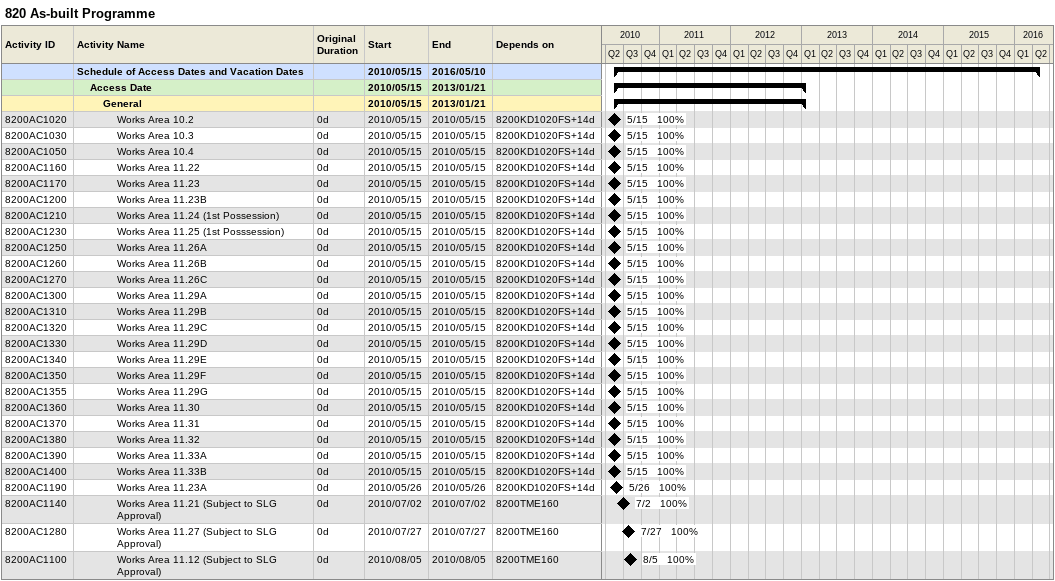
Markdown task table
820 As-built Programme

| ID | Level | Task | Original duration | Start | Finish | Predecessors | % complete |
|---|---|---|---|---|---|---|---|
|  | 1 | **Schedule of Access Dates and Vacation Dates** |  | 2010-05-15 | 2016-05-10 |  |  |
|  | 2 | **Access Date** |  | 2010-05-15 | 2013-01-21 |  |  |
|  | 3 | **General** |  | 2010-05-15 | 2013-01-21 |  |  |
| 8200AC1020 | 4 | Works Area 10.2 | 0d | 2010-05-15 | 2010-05-15 | 8200KD1020FS+14d | 100 |
| 8200AC1030 | 4 | Works Area 10.3 | 0d | 2010-05-15 | 2010-05-15 | 8200KD1020FS+14d | 100 |
| 8200AC1050 | 4 | Works Area 10.4 | 0d | 2010-05-15 | 2010-05-15 | 8200KD1020FS+14d | 100 |
| 8200AC1160 | 4 | Works Area 11.22 | 0d | 2010-05-15 | 2010-05-15 | 8200KD1020FS+14d | 100 |
| 8200AC1170 | 4 | Works Area 11.23 | 0d | 2010-05-15 | 2010-05-15 | 8200KD1020FS+14d | 100 |
| 8200AC1200 | 4 | Works Area 11.23B | 0d | 2010-05-15 | 2010-05-15 | 8200KD1020FS+14d | 100 |
| 8200AC1210 | 4 | Works Area 11.24 (1st Possession) | 0d | 2010-05-15 | 2010-05-15 | 8200KD1020FS+14d | 100 |
| 8200AC1230 | 4 | Works Area 11.25 (1st Posssession) | 0d | 2010-05-15 | 2010-05-15 | 8200KD1020FS+14d | 100 |
| 8200AC1250 | 4 | Works Area 11.26A | 0d | 2010-05-15 | 2010-05-15 | 8200KD1020FS+14d | 100 |
| 8200AC1260 | 4 | Works Area 11.26B | 0d | 2010-05-15 | 2010-05-15 | 8200KD1020FS+14d | 100 |
| 8200AC1270 | 4 | Works Area 11.26C | 0d | 2010-05-15 | 2010-05-15 | 8200KD1020FS+14d | 100 |
| 8200AC1300 | 4 | Works Area 11.29A | 0d | 2010-05-15 | 2010-05-15 | 8200KD1020FS+14d | 100 |
| 8200AC1310 | 4 | Works Area 11.29B | 0d | 2010-05-15 | 2010-05-15 | 8200KD1020FS+14d | 100 |
| 8200AC1320 | 4 | Works Area 11.29C | 0d | 2010-05-15 | 2010-05-15 | 8200KD1020FS+14d | 100 |
| 8200AC1330 | 4 | Works Area 11.29D | 0d | 2010-05-15 | 2010-05-15 | 8200KD1020FS+14d | 100 |
| 8200AC1340 | 4 | Works Area 11.29E | 0d | 2010-05-15 | 2010-05-15 | 8200KD1020FS+14d | 100 |
| 8200AC1350 | 4 | Works Area 11.29F | 0d | 2010-05-15 | 2010-05-15 | 8200KD1020FS+14d | 100 |
| 8200AC1355 | 4 | Works Area 11.29G | 0d | 2010-05-15 | 2010-05-15 | 8200KD1020FS+14d | 100 |
| 8200AC1360 | 4 | Works Area 11.30 | 0d | 2010-05-15 | 2010-05-15 | 8200KD1020FS+14d | 100 |
| 8200AC1370 | 4 | Works Area 11.31 | 0d | 2010-05-15 | 2010-05-15 | 8200KD1020FS+14d | 100 |
| 8200AC1380 | 4 | Works Area 11.32 | 0d | 2010-05-15 | 2010-05-15 | 8200KD1020FS+14d | 100 |
| 8200AC1390 | 4 | Works Area 11.33A | 0d | 2010-05-15 | 2010-05-15 | 8200KD1020FS+14d | 100 |
| 8200AC1400 | 4 | Works Area 11.33B | 0d | 2010-05-15 | 2010-05-15 | 8200KD1020FS+14d | 100 |
| 8200AC1190 | 4 | Works Area 11.23A | 0d | 2010-05-26 | 2010-05-26 | 8200KD1020FS+14d | 100 |
| 8200AC1140 | 4 | Works Area 11.21 (Subject to SLG Approval) | 0d | 2010-07-02 | 2010-07-02 | 8200TME160 | 100 |
| 8200AC1280 | 4 | Works Area 11.27 (Subject to SLG Approval) | 0d | 2010-07-27 | 2010-07-27 | 8200TME160 | 100 |
| 8200AC1100 | 4 | Works Area 11.12 (Subject to SLG Approval) | 0d | 2010-08-05 | 2010-08-05 | 8200TME160 | 100 |
